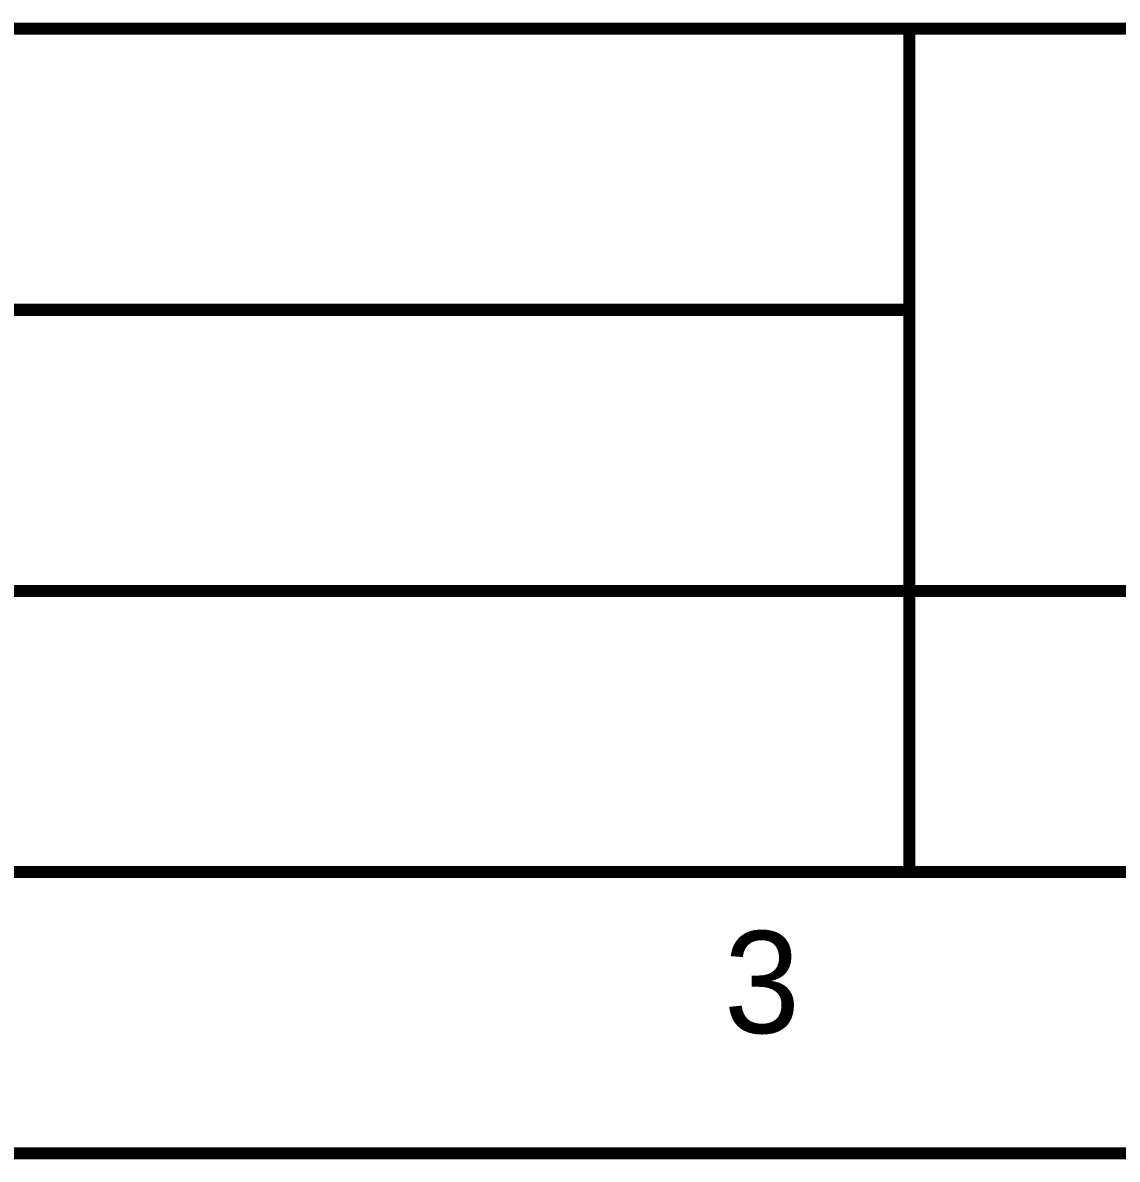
# Model space of a CAD drawing. Header units: millimetres. Extents: x 7 to 23.6, y 5 to 16.7.
# Drawn here: x 13.181 to 14.254, y 4.994 to 6.108 of the extents above; entities that cross this region are included whole.
import ezdxf

# ---------------------------------------------------------------- set-up
doc = ezdxf.new("R2010")
doc.units = ezdxf.units.MM
doc.header["$MEASUREMENT"] = 0
doc.layers.add('Mechanical10', color=56, linetype='Continuous')

msp = doc.modelspace()

# ---------------------------------------------------------------- linework, layer by layer
at = {"layer": 'Mechanical10'}
for points, const_width in [([(7.2756, 6.1024), (23.2598, 6.1024)], 0.0118), ([(14.05, 5.2756), (14.05, 6.1024)], 0.0118), ([(7.2756, 5.8268), (14.05, 5.8268)], 0.0118), ([(7.2756, 5.5512), (23.2598, 5.5512)], 0.0118), ([(7.2756, 5.2756), (23.2598, 5.2756)], 0.0118), ([(14.05, 5.2756), (18.4173, 5.2756)], 0.0118), ([(7, 5), (23.54, 5)], 0.0118), ([(7, 5), (23.5354, 5)], 0.00394)]:
    msp.add_lwpolyline(points, dxfattribs=dict(at, const_width=const_width))
at = {"layer": 'Mechanical10', "const_width": 0.0059}
for points in [[(14.0471, 6.1024, 1), (14.0529, 6.1024, 1)], [(14.0471, 5.8268, 1), (14.0529, 5.8268, 1)], [(14.0471, 5.2756, 1), (14.0529, 5.2756, 1)], [(14.0471, 5.2756, 1), (14.0529, 5.2756, 1)]]:
    msp.add_lwpolyline(points, format="xyb", close=True, dxfattribs=at)

# ---------------------------------------------------------------- texts
at = {"layer": 'Mechanical10'}
msp.add_text('3', height=0.1, dxfattribs=at).set_placement((13.8685, 5.1178))

doc.saveas('drawing.dxf')
